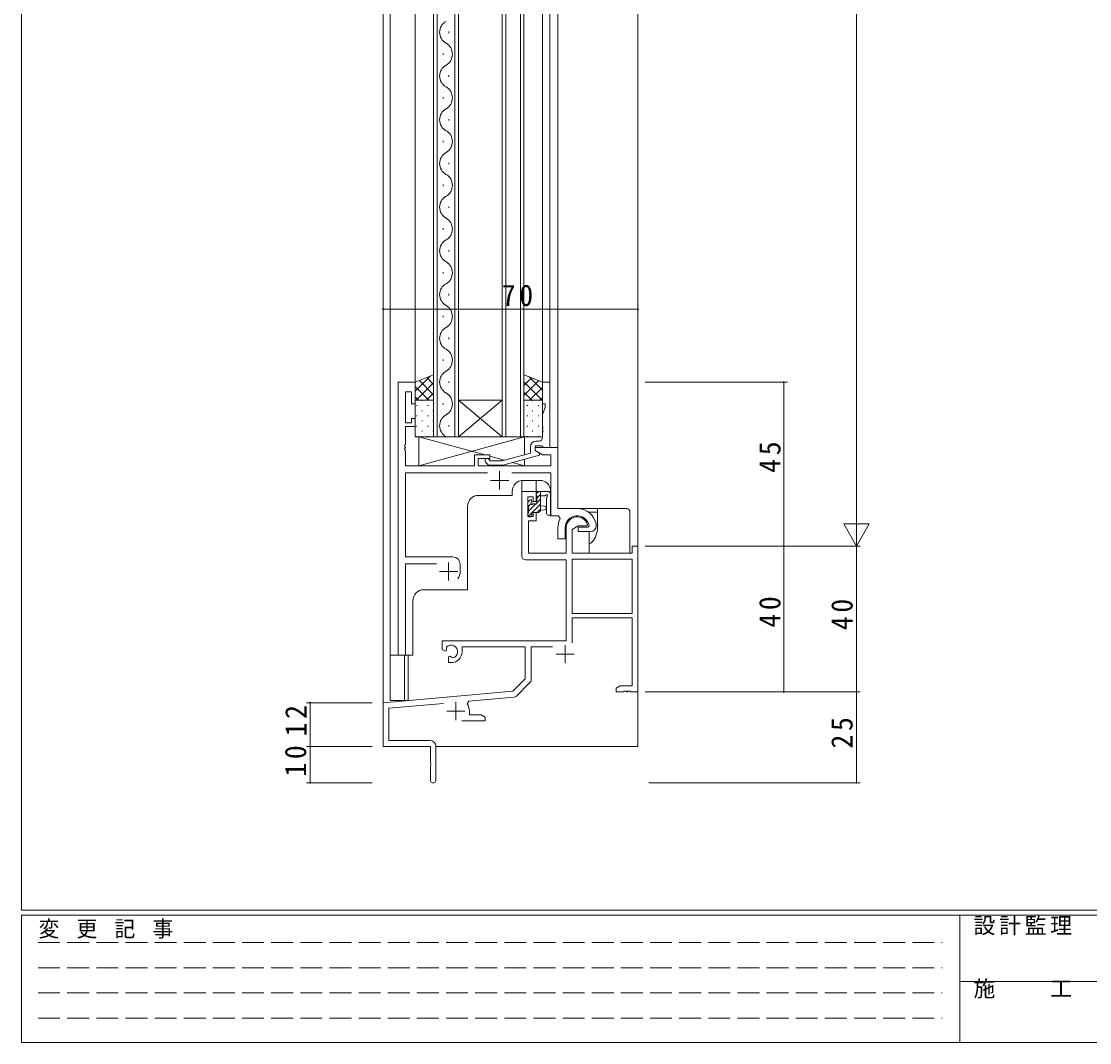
# Model space of a CAD drawing. Units: millimetres, scale not verified. Extents: x -594 to 199, y -420 to 144.
# Drawn here: x -591.2 to -297.9, y -420 to -139.7 of the extents above; entities that cross this region are included whole.
import ezdxf

# ---------------------------------------------------------------- set-up
doc = ezdxf.new("R2010")
doc.units = ezdxf.units.MM
doc.header["$LTSCALE"] = 2
doc.linetypes.add('DASHED3', pattern=[4, 3, -1])
for name, color, linetype, lineweight in [('0-1_YKK_ZWAK', 7, 'Continuous', 9), ('0-3_YKK_12', 2, 'Continuous', 9), ('0-4_YKK_D', 6, 'Continuous', 9), ('0-5_YKK_13', 4, 'Continuous', 9), ('0-6_YKK_11', 7, 'Continuous', 9)]:
    doc.layers.add(name, color=color, linetype=linetype, lineweight=lineweight)
doc.styles.add('ＭＳ ゴシック', font='')
doc.styles.get('ＭＳ ゴシック').set_extended_font_data('MS Gothic')

msp = doc.modelspace()

# ---------------------------------------------------------------- linework, layer by layer
at = {"layer": '0-1_YKK_ZWAK'}
for p, q in [((-591.2, -383.6), (-591.2, 141.4)), ((178.8, -383.6), (-591.2, -383.6)), ((-591.2, -420), (-591.2, -385)), ((141, -385), (-591.2, -385)), ((-333.6, -385), (-333.6, -420)), ((-333.6, -403.199), (-204.8, -403.199)), ((-591.2, -420), (141, -420))]:
    msp.add_line(p, q, dxfattribs=at)
at = {"layer": '0-1_YKK_ZWAK', "linetype": 'DASHED3'}
for p, q in [((-586.601, -392.512), (-338.409, -392.512)), ((-586.601, -399.441), (-338.409, -399.441)), ((-586.601, -406.37), (-338.409, -406.37)), ((-586.601, -413.298), (-338.409, -413.298))]:
    msp.add_line(p, q, dxfattribs=at)
at = {"layer": '0-3_YKK_12'}
for p, q in [((-491.922, 46.302), (-491.922, -338.698)), ((-443.922, 9.302), (-443.922, -273.098)), ((-489.922, -313.698), (-489.922, -14.698)), ((-478.022, -253.698), (-478.022, -29.698)), ((-477.022, -29.698), (-477.022, -253.698)), ((-472.222, -253.698), (-472.222, -29.698)), ((-471.222, -29.698), (-471.222, -253.698)), ((-459.222, -253.698), (-459.222, -29.698)), ((-458.222, -29.698), (-458.222, -253.698)), ((-454.222, -253.698), (-454.222, -29.698)), ((-453.222, -29.698), (-453.222, -253.698)), ((-483.122, -239.198), (-483.122, -44.698)), ((-448.122, -44.698), (-448.122, -238.698)), ((-446.122, -44.698), (-446.122, -238.698)), ((-421.922, -49.485), (-421.922, -338.698)), ((-473.862, -142.898), (-473.862, -142.498)), ((-475.382, -148.898), (-475.382, -148.498)), ((-473.862, -154.898), (-473.862, -154.498)), ((-475.382, -160.898), (-475.382, -160.498)), ((-473.862, -166.898), (-473.862, -166.498)), ((-475.382, -172.898), (-475.382, -172.498)), ((-473.862, -178.898), (-473.862, -178.498)), ((-475.382, -184.898), (-475.382, -184.498)), ((-473.862, -190.898), (-473.862, -190.498)), ((-475.382, -196.898), (-475.382, -196.498)), ((-473.862, -202.898), (-473.862, -202.498)), ((-475.382, -208.898), (-475.382, -208.498)), ((-473.862, -214.898), (-473.862, -214.498)), ((-475.382, -220.898), (-475.382, -220.498)), ((-473.862, -226.898), (-473.862, -226.498)), ((-475.382, -232.898), (-475.382, -232.498)), ((-473.862, -238.898), (-473.862, -238.498)), ((-446.122, -238.698), (-448.122, -238.698)), ((-475.382, -244.898), (-475.382, -244.498)), ((-459.222, -253.698), (-471.222, -243.698)), ((-471.222, -253.698), (-459.222, -243.698)), ((-471.222, -243.698), (-459.222, -243.698)), ((-473.862, -250.898), (-473.862, -250.498)), ((-471.222, -253.698), (-478.022, -253.698)), ((-471.222, -253.698), (-459.222, -253.698)), ((-453.222, -253.698), (-459.222, -253.698)), ((-453.822, -268.698), (-453.822, -265.724)), ((-448.923, -265.698), (-453.423, -265.698)), ((-449.922, -268.698), (-449.922, -265.698)), ((-456.423, -269.798), (-465.722, -269.798)), ((-456.423, -268.698), (-456.423, -269.798)), ((-453.822, -268.698), (-449.922, -268.698)), ((-445.923, -268.698), (-445.923, -275.398)), ((-468.722, -272.798), (-468.722, -295.698)), ((-443.923, -275.398), (-445.923, -275.398)), ((-480.723, -295.698), (-468.722, -295.698)), ((-483.723, -313.698), (-483.723, -298.698)), ((-489.922, -313.698), (-489.922, -326.098)), ((-483.723, -313.698), (-489.922, -313.698)), ((-486.022, -313.698), (-486.022, -326.098)), ((-489.922, -326.098), (-486.022, -326.098)), ((-491.622, -338.698), (-491.922, -338.698)), ((-421.922, -338.698), (-477.422, -338.698))]:
    msp.add_line(p, q, dxfattribs=at)
for centre, radius, start, end in [((-472.946, -142.698), 3.437, 119.20253, 240.79745), ((-476.299, -148.698), 3.437, 299.20253, 60.79745), ((-472.946, -154.698), 3.437, 119.20253, 240.79745), ((-476.299, -160.698), 3.437, 299.20253, 60.79745), ((-472.946, -166.698), 3.437, 119.20253, 240.79745), ((-476.299, -172.698), 3.437, 299.20253, 60.79745), ((-472.946, -178.698), 3.437, 119.20253, 240.79745), ((-476.299, -184.698), 3.437, 299.20253, 60.79745), ((-472.946, -190.698), 3.437, 119.20253, 240.79745), ((-476.299, -196.698), 3.437, 299.20253, 60.79745), ((-472.946, -202.698), 3.437, 119.20253, 240.79745), ((-476.299, -208.698), 3.437, 299.20253, 60.79745), ((-472.946, -214.698), 3.437, 119.20253, 240.79745), ((-476.299, -220.698), 3.437, 299.20253, 60.79745), ((-472.946, -226.698), 3.437, 119.20253, 240.79745), ((-476.299, -232.698), 3.437, 299.20253, 60.79745), ((-472.946, -238.698), 3.437, 119.20253, 240.79745), ((-476.299, -244.698), 3.437, 299.20253, 60.79745), ((-472.946, -250.698), 3.437, 119.20253, 240.79745), ((-453.423, -268.698), 3, 90, 180), ((-448.923, -268.698), 3, 0, 90), ((-465.722, -272.798), 3, 90, 180), ((-480.723, -298.698), 3, 90, 180)]:
    msp.add_arc(centre, radius, start, end, dxfattribs=at)
at = {"layer": '0-4_YKK_D'}
for p, q in [((-361.922, 9.302), (-361.922, -276.699)), ((-491.922, -236.698), (-491.922, -217.698)), ((-421.922, -218.698), (-491.922, -218.698)), ((-421.922, -236.698), (-421.922, -217.698)), ((-419.922, -238.698), (-380.922, -238.698)), ((-381.922, -283.698), (-381.922, -238.698)), ((-361.922, -283.699), (-361.922, -271.575)), ((-361.922, -283.699), (-365.422, -277.637)), ((-419.922, -283.698), (-380.922, -283.698)), ((-419.922, -283.698), (-380.922, -283.698)), ((-418.922, -283.699), (-360.922, -283.699)), ((-418.922, -283.699), (-360.922, -283.699)), ((-381.922, -283.698), (-381.922, -323.698)), ((-361.922, -283.699), (-361.922, -323.695)), ((-419.922, -323.698), (-380.922, -323.698)), ((-418.922, -323.695), (-360.922, -323.695)), ((-418.922, -323.695), (-360.922, -323.695)), ((-361.922, -323.695), (-361.922, -348.695)), ((-494.922, -326.695), (-512.922, -326.695)), ((-511.922, -338.695), (-511.922, -326.695)), ((-494.922, -338.695), (-512.922, -338.695)), ((-494.922, -338.695), (-512.922, -338.695)), ((-511.922, -338.695), (-511.922, -348.695)), ((-494.922, -348.695), (-512.922, -348.695)), ((-418.922, -348.695), (-360.922, -348.695))]:
    msp.add_line(p, q, dxfattribs=at)
msp.add_lwpolyline([(-361.922, -283.699), (-358.422, -277.637), (-365.422, -277.637)], dxfattribs=at)
for centre, start, end in [((-491.922, -218.698), 0, 180), ((-491.922, -218.698), 180, 0), ((-421.922, -218.698), 0, 180), ((-421.922, -218.698), 180, 0), ((-381.922, -238.698), 90, 270), ((-381.922, -238.698), 270, 90), ((-381.922, -283.698), 90, 270), ((-381.922, -283.698), 90, 270), ((-381.922, -283.698), 270, 90), ((-381.922, -283.698), 270, 90), ((-381.922, -323.698), 90, 270), ((-381.922, -323.698), 270, 90), ((-361.922, -323.695), 90, 270), ((-361.922, -323.695), 90, 270), ((-361.922, -323.695), 270, 90), ((-361.922, -323.695), 270, 90), ((-511.922, -326.695), 90, 270), ((-511.922, -326.695), 270, 90), ((-511.922, -338.695), 90, 270), ((-511.922, -338.695), 90, 270), ((-511.922, -338.695), 270, 90), ((-511.922, -338.695), 270, 90), ((-511.922, -348.695), 90, 270), ((-511.922, -348.695), 270, 90), ((-361.922, -348.695), 90, 270), ((-361.922, -348.695), 270, 90)]:
    msp.add_arc(centre, 0.106, start, end, dxfattribs=at)
at = {"layer": '0-5_YKK_13'}
for p, q in [((-478.987, -237.076), (-483.122, -241.211)), ((-479.914, -237.439), (-478.022, -239.33)), ((-453.173, -236.717), (-453.222, -236.767)), ((-451.141, -237.514), (-453.222, -239.595)), ((-451.822, -237.247), (-448.122, -240.946)), ((-483.122, -239.887), (-479.312, -243.698)), ((-478.022, -238.939), (-482.781, -243.698)), ((-481.945, -238.236), (-478.022, -242.159)), ((-449.109, -238.311), (-453.222, -242.424)), ((-453.222, -238.675), (-448.199, -243.698)), ((-448.122, -240.152), (-451.668, -243.698)), ((-483.122, -242.716), (-482.14, -243.698)), ((-478.022, -241.768), (-479.952, -243.698)), ((-453.222, -241.503), (-451.028, -243.698)), ((-448.122, -242.981), (-448.839, -243.698)), ((-482.702, -245.133), (-482.502, -245.133)), ((-481.287, -243.718), (-481.087, -243.718)), ((-479.672, -245.133), (-479.472, -245.133)), ((-478.257, -243.718), (-478.057, -243.718)), ((-452.402, -245.133), (-452.202, -245.133)), ((-450.987, -243.718), (-450.787, -243.718)), ((-449.372, -245.133), (-449.172, -245.133)), ((-482.702, -247.963), (-482.502, -247.963)), ((-481.287, -246.548), (-481.087, -246.548)), ((-479.672, -247.963), (-479.472, -247.963)), ((-478.257, -246.548), (-478.057, -246.548)), ((-452.402, -247.963), (-452.202, -247.963)), ((-450.987, -246.548), (-450.787, -246.548)), ((-449.372, -247.963), (-449.172, -247.963)), ((-482.702, -250.793), (-482.502, -250.793)), ((-481.287, -249.378), (-481.087, -249.378)), ((-479.672, -250.793), (-479.472, -250.793)), ((-478.257, -249.378), (-478.057, -249.378)), ((-452.402, -250.793), (-452.202, -250.793)), ((-450.987, -249.378), (-450.787, -249.378)), ((-449.372, -250.793), (-449.172, -250.793)), ((-482.702, -253.623), (-482.502, -253.623)), ((-482.122, -261.698), (-453.122, -253.698)), ((-463.997, -258.698), (-482.122, -253.698)), ((-481.287, -252.208), (-481.087, -252.208)), ((-479.672, -253.623), (-479.472, -253.623)), ((-478.257, -252.208), (-478.057, -252.208)), ((-452.402, -253.623), (-452.202, -253.623)), ((-450.987, -252.208), (-450.787, -252.208)), ((-449.372, -253.623), (-449.172, -253.623)), ((-458.683, -260.164), (-462.622, -259.077)), ((-453.122, -261.698), (-456.399, -260.794)), ((-449.892, -269.372), (-449.218, -268.698)), ((-449.892, -269.598), (-449.892, -268.998)), ((-449.692, -270.519), (-448.692, -269.519)), ((-449.692, -272.098), (-449.692, -269.798)), ((-449.592, -268.698), (-446.63, -268.698)), ((-448.692, -268.698), (-448.692, -273.998)), ((-445.89, -269.313), (-446.242, -268.881)), ((-445.822, -269.503), (-445.822, -274.681)), ((-452.192, -272.398), (-452.192, -271.798)), ((-452.105, -271.585), (-451.605, -271.085)), ((-451.992, -274.166), (-449.924, -272.098)), ((-451.992, -272.819), (-451.334, -272.161)), ((-451.992, -274.698), (-451.992, -272.598)), ((-451.092, -271.298), (-451.092, -271.637)), ((-450.977, -274.498), (-448.692, -272.213)), ((-450.631, -272.098), (-449.692, -272.098)), ((-449.692, -271.866), (-448.692, -270.866)), ((-447.512, -269.898), (-448.692, -269.898)), ((-448.692, -272.698), (-447.548, -272.8)), ((-447.022, -270.433), (-447.022, -274.681)), ((-452.192, -275.398), (-452.192, -274.898)), ((-452.097, -275.617), (-451.092, -274.613)), ((-451.092, -274.498), (-451.092, -275.398)), ((-449.192, -274.498), (-451.092, -274.498)), ((-449.63, -274.498), (-448.692, -273.56)), ((-448.692, -273.898), (-447.548, -273.796)), ((-438.622, -273.398), (-433.022, -273.398)), ((-435.524, -274.398), (-433.022, -274.398)), ((-433.022, -273.398), (-433.022, -274.398)), ((-425.122, -273.398), (-433.022, -273.398)), ((-433.022, -274.398), (-433.022, -278.698)), ((-451.392, -275.698), (-451.892, -275.698)), ((-435.322, -279.698), (-435.322, -283.222)), ((-435.322, -283.222), (-435.322, -285.698)), ((-435.322, -285.698), (-425.122, -285.698)), ((-485.022, -313.698), (-485.022, -326.098)), ((-486.022, -326.098), (-485.022, -326.098))]:
    msp.add_line(p, q, dxfattribs=at)
for points in [[(-478.022, -243.698), (-478.022, -236.698), (-483.122, -238.698), (-483.122, -243.698)], [(-453.222, -243.698), (-453.222, -236.698), (-448.122, -238.698), (-448.122, -243.698)], [(-483.122, -243.698), (-478.022, -243.698), (-478.022, -253.698), (-483.122, -253.698)], [(-448.122, -243.698), (-453.222, -243.698), (-453.222, -253.698), (-448.122, -253.698)]]:
    msp.add_lwpolyline(points, close=True, dxfattribs=at)
for points in [[(-467.122, -261.698), (-482.122, -261.698), (-482.122, -253.698), (-453.122, -253.698), (-453.122, -258.673)], [(-453.122, -259.916), (-453.122, -261.698), (-465.522, -261.698)], [(-425.122, -285.698), (-424.122, -285.698), (-424.122, -274.398)]]:
    msp.add_lwpolyline(points, dxfattribs=at)
for centre, radius, start, end in [((-449.592, -268.998), 0.3, 90, 180), ((-449.692, -269.598), 0.2, 180, 270), ((-447.512, -269.598), 0.3, 270, 330), ((-446.992, -269.898), 0.3, 296.74368, 150), ((-446.63, -269.198), 0.5, 39.23453, 90), ((-446.122, -269.503), 0.3, 0, 39.23453), ((-451.892, -271.798), 0.3, 135, 180), ((-451.992, -272.398), 0.2, 180, 270), ((-451.392, -271.298), 0.3, 0, 135), ((-451.092, -272.098), 0.25, 123.05573, 326.94426), ((-451.392, -271.637), 0.3, 303.05573, 0), ((-450.631, -272.398), 0.3, 90, 146.94426), ((-446.722, -270.433), 0.3, 116.74368, 180), ((-451.992, -274.898), 0.2, 90, 180), ((-451.892, -275.398), 0.3, 180, 270), ((-451.392, -275.398), 0.3, 270, 0), ((-449.192, -273.998), 0.5, 270, 0), ((-447.592, -273.298), 0.5, 275.09206, 84.90793), ((-446.422, -274.681), 0.6, 180, 0), ((-425.122, -274.398), 1, 0, 90), ((-438.622, -278.698), 5.6, 306.10632, 0)]:
    msp.add_arc(centre, radius, start, end, dxfattribs=at)
at = {"layer": '0-6_YKK_11'}
for p, q in [((-449.122, -254.898), (-449.922, -254.898)), ((-459.922, -263.198), (-459.922, -268.198)), ((-462.422, -265.698), (-457.422, -265.698)), ((-453.822, -286.495), (-453.822, -268.695)), ((-453.822, -268.695), (-449.922, -268.695)), ((-449.922, -268.695), (-449.922, -271.495)), ((-452.192, -270.195), (-452.192, -275.595)), ((-450.722, -270.195), (-452.192, -270.195)), ((-450.722, -271.495), (-450.722, -270.195)), ((-449.922, -271.495), (-450.722, -271.495)), ((-452.192, -275.595), (-450.722, -275.595)), ((-450.722, -274.495), (-449.922, -274.495)), ((-450.722, -275.595), (-450.722, -274.495)), ((-449.922, -274.495), (-449.922, -276.795)), ((-452.022, -276.795), (-452.022, -285.695)), ((-449.922, -276.795), (-452.022, -276.795)), ((-438.322, -278.195), (-439.992, -279.159)), ((-436.044, -278.195), (-438.322, -278.195)), ((-435.757, -277.806), (-436.044, -278.195)), ((-441.622, -285.695), (-441.622, -278.695)), ((-439.992, -279.159), (-439.992, -285.695)), ((-423.552, -283.695), (-421.922, -283.695)), ((-423.552, -285.695), (-423.552, -283.695)), ((-421.922, -283.695), (-421.922, -323.695)), ((-452.022, -285.695), (-441.622, -285.695)), ((-439.992, -285.695), (-423.552, -285.695)), ((-439.992, -287.325), (-439.992, -302.195)), ((-423.552, -287.325), (-439.992, -287.325)), ((-423.552, -287.325), (-439.992, -287.325)), ((-423.552, -302.195), (-423.552, -287.325)), ((-473.922, -288.198), (-473.922, -293.198)), ((-470.722, -290.698), (-470.722, -288.698)), ((-441.622, -287.495), (-452.822, -287.495)), ((-441.622, -309.695), (-441.622, -287.495)), ((-476.422, -290.698), (-471.422, -290.698)), ((-439.992, -302.195), (-423.552, -302.195)), ((-423.552, -303.395), (-439.992, -303.395)), ((-439.992, -303.395), (-439.992, -310.271)), ((-423.552, -322.065), (-423.552, -303.395)), ((-475.722, -312.06), (-475.722, -309.695)), ((-475.722, -309.695), (-441.622, -309.695)), ((-474.822, -312.579), (-475.722, -312.06)), ((-474.472, -312.377), (-474.822, -312.579)), ((-474.487, -311.414), (-474.449, -311.872)), ((-474.449, -311.872), (-474.472, -312.377)), ((-470.222, -311.325), (-470.222, -312.695)), ((-452.922, -311.325), (-470.222, -311.325)), ((-452.922, -320.195), (-452.922, -311.325)), ((-451.292, -311.325), (-451.292, -320.456)), ((-445.381, -311.325), (-451.292, -311.325)), ((-444.422, -313.395), (-439.422, -313.395)), ((-441.922, -310.895), (-441.922, -315.895)), ((-473.922, -314.138), (-473.572, -313.936)), ((-473.922, -315.695), (-473.922, -314.138)), ((-473.222, -315.695), (-473.922, -315.695)), ((-473.572, -313.936), (-473.124, -314.168)), ((-473.124, -314.168), (-472.745, -314.43)), ((-456.306, -323.579), (-452.922, -320.195)), ((-451.585, -321.163), (-455.316, -324.893)), ((-427.922, -322.695), (-426.831, -322.065)), ((-426.831, -322.065), (-423.552, -322.065)), ((-491.922, -326.695), (-456.306, -323.579)), ((-455.936, -325.182), (-468.403, -326.273)), ((-427.922, -323.695), (-427.922, -322.695)), ((-425.881, -323.695), (-427.922, -323.695)), ((-425.697, -323.575), (-425.881, -323.695)), ((-425.147, -323.575), (-425.697, -323.575)), ((-424.964, -323.695), (-425.147, -323.575)), ((-424.881, -323.695), (-424.964, -323.695)), ((-424.697, -323.575), (-424.881, -323.695)), ((-424.147, -323.575), (-424.697, -323.575)), ((-423.964, -323.695), (-424.147, -323.575)), ((-421.922, -323.695), (-423.964, -323.695)), ((-491.922, -338.695), (-491.922, -326.695)), ((-475.292, -326.876), (-490.292, -328.188)), ((-490.292, -328.188), (-490.292, -337.065)), ((-471.922, -326.495), (-471.922, -331.495)), ((-468.403, -326.273), (-468.783, -327.036)), ((-474.422, -328.995), (-469.422, -328.995)), ((-468.222, -328.995), (-468.222, -330.065)), ((-468.222, -330.065), (-465.014, -330.065)), ((-465.014, -330.065), (-463.922, -330.695)), ((-463.922, -330.695), (-463.922, -331.695)), ((-463.922, -331.695), (-470.272, -331.695)), ((-490.292, -337.065), (-479.022, -337.065)), ((-478.922, -338.695), (-491.922, -338.695)), ((-478.922, -343.236), (-478.922, -338.695)), ((-477.422, -338.665), (-477.422, -347.945)), ((-478.802, -343.42), (-478.922, -343.236)), ((-478.922, -344.153), (-478.802, -343.97)), ((-478.922, -347.945), (-478.922, -344.153)), ((-478.802, -343.97), (-478.802, -343.42))]:
    msp.add_line(p, q, dxfattribs=at)
for points in [[(-438.622, -273.398), (-443.922, -273.398), (-443.922, -256.698), (-450.122, -256.698), (-450.122, -257.498), (-448.165, -258.628), (-445.852, -258.628), (-445.852, -261.698), (-465.822, -261.698), (-465.822, -259.698), (-462.622, -259.698), (-462.622, -258.698), (-466.822, -258.698), (-466.822, -261.698), (-485.792, -261.698), (-485.792, -257.656), (-485.912, -257.473), (-485.912, -256.923), (-485.792, -256.739), (-485.792, -256.656), (-485.912, -256.473), (-485.912, -255.923), (-485.792, -255.739), (-485.792, -250.898), (-483.122, -250.898), (-483.122, -248.698), (-484.122, -248.698), (-484.122, -249.898), (-485.792, -249.898), (-485.792, -241.398), (-484.122, -241.398), (-484.122, -244.698), (-483.122, -244.698), (-483.122, -238.698), (-487.722, -238.698), (-487.722, -313.698), (-485.792, -313.698), (-485.792, -288.628), (-477.273, -288.628)], [(-446.122, -256.698), (-446.122, -238.698), (-448.122, -238.698), (-448.122, -244.698), (-447.422, -244.698), (-447.422, -245.698), (-448.122, -247.621), (-448.122, -250.739), (-448.002, -250.923), (-448.002, -251.473), (-448.122, -251.656), (-448.122, -251.739), (-448.002, -251.923), (-448.002, -252.473), (-448.122, -252.656), (-448.122, -253.898)], [(-463.747, -260.722), (-462.971, -261.498), (-459.026, -261.498), (-448.922, -258.79), (-448.922, -258.19), (-450.122, -257.498), (-450.122, -256.198), (-448.322, -256.198), (-448.122, -256.398), (-447.822, -256.698), (-446.122, -256.698)], [(-451.422, -256.398), (-451.422, -258.218), (-459.184, -260.298), (-462.474, -260.298), (-462.898, -259.873)], [(-472.722, -286.698), (-485.792, -286.698), (-485.792, -263.628), (-463.273, -263.628)], [(-456.572, -263.628), (-445.852, -263.628), (-445.852, -275.398), (-443.702, -275.398), (-443.264, -276.139)], [(-435.369, -278.148), (-435.664, -278.498), (-438.322, -278.498), (-438.322, -279.698), (-434.922, -279.698)], [(-433.422, -278.198), (-433.422, -277.703), (-433.428, -277.643)], [(-443.922, -278.698), (-443.922, -281.698), (-441.922, -281.698), (-441.922, -278.698)]]:
    msp.add_lwpolyline(points, dxfattribs=at)
for centre, radius, start, end in [((-449.922, -256.398), 1.5, 90, 179.99998), ((-449.122, -253.898), 1, 270, 359.99998), ((-463.322, -260.298), 0.6, 44.99998, 225), ((-438.622, -278.698), 3.3, 9.59402, 179.99998), ((-438.622, -278.698), 5.3, 11.47835, 89.99998), ((-438.622, -278.698), 5.3, 151.13426, 179.99998), ((-438.622, -278.695), 3, 17.23529, 179.99998), ((-434.922, -278.198), 1.5, 270, 359.99998), ((-472.722, -288.698), 2, 0, 89.99998), ((-452.822, -286.495), 1, 180, 269.99998), ((-473.922, -290.698), 3.2, 321.63347, 359.99998), ((-473.222, -312.695), 1.8, 285.36687, 134.63312), ((-473.222, -312.695), 3, 270, 359.99998), ((-452.292, -320.456), 1, 314.99998, 359.99998), ((-456.023, -324.186), 1, 274.99998, 315.00002), ((-471.922, -328.995), 3.7, 0, 31.9633), ((-479.022, -338.665), 1.6, 0, 89.99998), ((-478.172, -347.945), 0.75, 179.99998, 0)]:
    msp.add_arc(centre, radius, start, end, dxfattribs=at)

# ---------------------------------------------------------------- texts
at = {"layer": '0-1_YKK_ZWAK', "char_height": 4.399, "attachment_point": 7, "style": 'ＭＳ ゴシック'}
for s, insert in [('\\T1.22;\\W0.95;変\\~更\\~記\\~事', (-586.486, -391.447)), ('\\T1.17;設計監理', (-329.831, -390.533)), ('\\T1.17;施\u3000\u3000工', (-329.831, -407.854))]:
    msp.add_mtext(s, dxfattribs=dict(at, insert=insert))
at = {"layer": '0-4_YKK_D', "color": 7, "insert": (-459.322, -217.898), "char_height": 5.865, "attachment_point": 7, "style": 'ＭＳ ゴシック'}
msp.add_mtext('\\T1.27;\\W0.95;70', dxfattribs=at)
at = {"layer": '0-4_YKK_D', "color": 7, "char_height": 5.865, "attachment_point": 7, "rotation": 90, "style": 'ＭＳ ゴシック'}
for s, insert in [('\\T1.27;\\W0.95;45', (-382.722, -263.598)), ('\\T1.27;\\W0.95;40', (-382.722, -306.098)), ('\\T1.27;\\W0.95;40', (-362.922, -306.791)), ('\\T1.27;\\W0.95;12', (-512.922, -335.947)), ('\\T1.27;\\W0.95;25', (-362.922, -339.277)), ('\\T1.27;\\W0.95;10', (-512.922, -346.996))]:
    msp.add_mtext(s, dxfattribs=dict(at, insert=insert))

doc.saveas('drawing.dxf')
